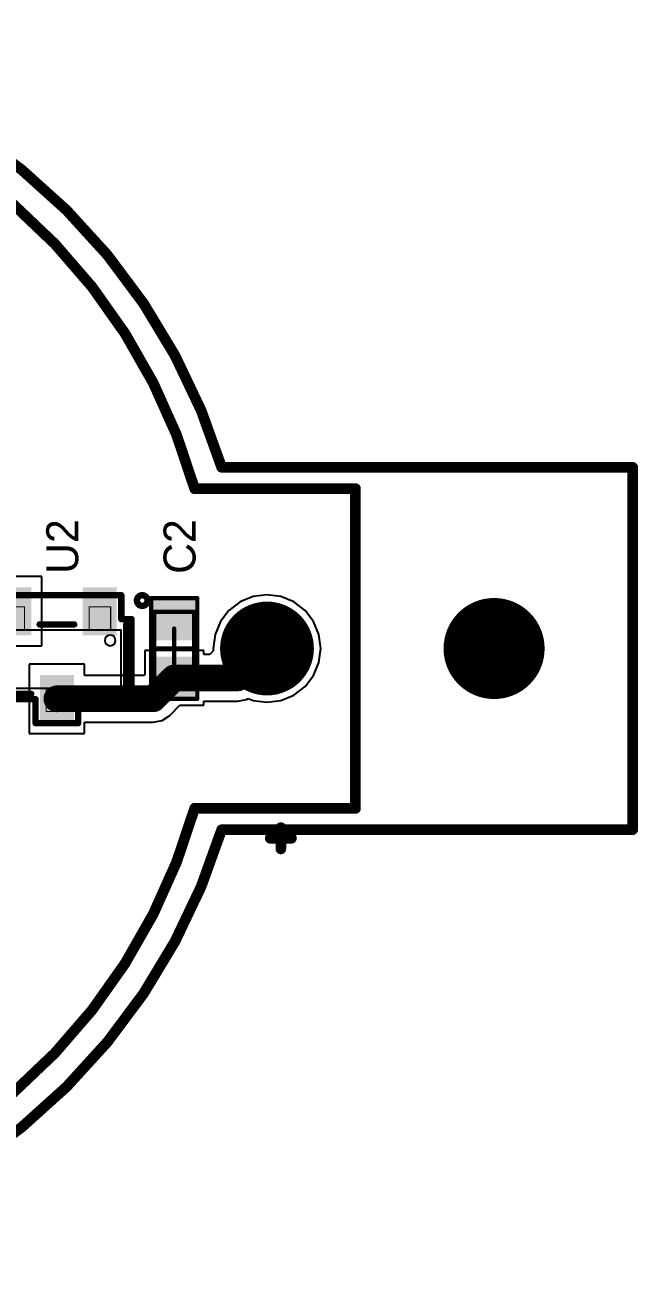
# Model space of a CAD drawing. Header units: millimetres. Extents: x 1.33 to 2.86, y 0.66 to 1.83.
# Drawn here: x 2.28 to 2.855, y 0.66 to 1.83 of the extents above; entities that cross this region are included whole.
import ezdxf

# ---------------------------------------------------------------- set-up
doc = ezdxf.new("R2010")
doc.units = ezdxf.units.MM
doc.header["$MEASUREMENT"] = 0
for name, color, linetype in [('BottomLayer', 5, 'Continuous'), ('BottomOverlay', 54, 'Continuous'), ('BottomSolder', 6, 'Continuous'), ('Mechanical13', 56, 'Continuous'), ('Mechanical15', 56, 'Continuous'), ('Mechanical9', 56, 'Continuous'), ('MultiLayer', 9, 'Continuous'), ('PadHoleLayer', 156, 'Continuous'), ('TopLayer', 1, 'Continuous'), ('TopOverlay', 2, 'Continuous'), ('TopPaste', 8, 'Continuous'), ('TopSolder', 216, 'Continuous')]:
    doc.layers.add(name, color=color, linetype=linetype)

# ---------------------------------------------------------------- blocks, each defined once
blk = doc.blocks.new('1025_B_2')
at = {"layer": 'BottomLayer', "const_width": 0.04}
blk.add_lwpolyline([(0.787, 0, 1), (0.827, 0, 1)], format="xyb", close=True, dxfattribs=at)
at = {"layer": 'BottomLayer'}
blk.add_solid([(-0.04, -0.04), (0.04, -0.04), (-0.04, 0.04), (0.04, 0.04)], dxfattribs=at)
at = {"layer": 'BottomOverlay', "const_width": 0.01}
blk.add_lwpolyline([(0.7392, -0.1498, -7.20545), (0.7392, 0.1498)], format="xyb", dxfattribs=at)
at = {"layer": 'BottomOverlay', "const_width": 0.005}
for points in [[(0.7367, 0.1498, 1), (0.7417, 0.1498, 1)], [(0.7375, 0.15, 1), (0.7425, 0.15, 1)], [(0.8875, 0.15, 1), (0.8925, 0.15, 1)], [(0.8875, 0.15, 1), (0.8925, 0.15, 1)], [(0.7367, -0.1498, 1), (0.7417, -0.1498, 1)], [(0.7375, -0.15, 1), (0.7425, -0.15, 1)], [(0.8875, -0.15, 1), (0.8925, -0.15, 1)], [(0.8875, -0.15, 1), (0.8925, -0.15, 1)], [(0.8175, -0.168, 1), (0.8225, -0.168, 1)], [(0.8075, -0.178, 1), (0.8125, -0.178, 1)], [(0.8275, -0.178, 1), (0.8325, -0.178, 1)], [(0.8175, -0.188, 1), (0.8225, -0.188, 1)]]:
    blk.add_lwpolyline(points, format="xyb", close=True, dxfattribs=at)
at = {"layer": 'BottomOverlay', "const_width": 0.01}
for points in [[(0.74, 0.15), (0.89, 0.15)], [(0.89, -0.15), (0.89, 0.15)], [(0.74, -0.15), (0.89, -0.15)], [(0.82, -0.188), (0.82, -0.168)], [(0.81, -0.178), (0.83, -0.178)]]:
    blk.add_lwpolyline(points, dxfattribs=at)
at = {"layer": 'BottomSolder', "const_width": 0.044}
blk.add_lwpolyline([(0.785, 0, 1), (0.829, 0, 1)], format="xyb", close=True, dxfattribs=at)
at = {"layer": 'BottomSolder'}
blk.add_solid([(-0.044, -0.044), (0.044, -0.044), (-0.044, 0.044), (0.044, 0.044)], dxfattribs=at)
at = {"layer": 'MultiLayer', "const_width": 0.04}
blk.add_lwpolyline([(0.787, 0, 1), (0.827, 0, 1)], format="xyb", close=True, dxfattribs=at)
at = {"layer": 'MultiLayer'}
blk.add_solid([(-0.04, -0.04), (0.04, -0.04), (-0.04, 0.04), (0.04, 0.04)], dxfattribs=at)
at = {"layer": 'PadHoleLayer', "const_width": 0.03}
for points in [[(-0.015, 0, 1), (0.015, 0, 1)], [(0.792, 0, 1), (0.822, 0, 1)]]:
    blk.add_lwpolyline(points, format="xyb", close=True, dxfattribs=at)
at = {"layer": 'TopLayer', "const_width": 0.04}
blk.add_lwpolyline([(0.787, 0, 1), (0.827, 0, 1)], format="xyb", close=True, dxfattribs=at)
at = {"layer": 'TopLayer'}
blk.add_solid([(-0.04, -0.04), (0.04, -0.04), (-0.04, 0.04), (0.04, 0.04)], dxfattribs=at)
at = {"layer": 'TopSolder', "const_width": 0.044}
blk.add_lwpolyline([(0.785, 0, 1), (0.829, 0, 1)], format="xyb", close=True, dxfattribs=at)
at = {"layer": 'TopSolder'}
blk.add_solid([(-0.044, -0.044), (0.044, -0.044), (-0.044, 0.044), (0.044, 0.044)], dxfattribs=at)
blk = doc.blocks.new('SOT_23_3')
at = {"layer": 'Mechanical13', "const_width": 0.001}
for points in [[(-0.01, 0.0492), (-0.01, 0.0276)], [(0.01, 0.0492), (-0.01, 0.0492)], [(0.01, 0.0492), (0.01, 0.0276)], [(-0.06, 0.0276), (-0.06, -0.0276)], [(0.06, 0.0276), (-0.06, 0.0276)], [(0.01, 0.0276), (-0.01, 0.0276)], [(0.06, 0.0276), (0.06, -0.0276)], [(0.06, -0.0276), (-0.06, -0.0276)], [(-0.0504, -0.0276), (-0.0504, -0.0492)], [(-0.0303, -0.0276), (-0.0504, -0.0276)], [(-0.0303, -0.0276), (-0.0303, -0.0492)], [(0.0303, -0.0276), (0.0303, -0.0492)], [(0.0504, -0.0276), (0.0303, -0.0276)], [(0.0504, -0.0276), (0.0504, -0.0492)], [(-0.0303, -0.0492), (-0.0504, -0.0492)], [(0.0504, -0.0492), (0.0303, -0.0492)]]:
    blk.add_lwpolyline(points, dxfattribs=at)
at = {"layer": 'Mechanical13', "const_width": 0.0005}
for points in [[(-0.0103, 0.0492, 1), (-0.0098, 0.0492, 1)], [(-0.0103, 0.0492, 1), (-0.0098, 0.0492, 1)], [(0.0098, 0.0492, 1), (0.0103, 0.0492, 1)], [(0.0098, 0.0492, 1), (0.0103, 0.0492, 1)], [(-0.0603, 0.0276, 1), (-0.0598, 0.0276, 1)], [(-0.0603, 0.0276, 1), (-0.0598, 0.0276, 1)], [(-0.0103, 0.0276, 1), (-0.0098, 0.0276, 1)], [(-0.0103, 0.0276, 1), (-0.0098, 0.0276, 1)], [(0.0098, 0.0276, 1), (0.0103, 0.0276, 1)], [(0.0098, 0.0276, 1), (0.0103, 0.0276, 1)], [(0.0598, 0.0276, 1), (0.0603, 0.0276, 1)], [(0.0598, 0.0276, 1), (0.0603, 0.0276, 1)], [(-0.0603, -0.0276, 1), (-0.0598, -0.0276, 1)], [(-0.0603, -0.0276, 1), (-0.0598, -0.0276, 1)], [(-0.0506, -0.0276, 1), (-0.0501, -0.0276, 1)], [(-0.0506, -0.0276, 1), (-0.0501, -0.0276, 1)], [(-0.0306, -0.0276, 1), (-0.0301, -0.0276, 1)], [(-0.0306, -0.0276, 1), (-0.0301, -0.0276, 1)], [(0.0301, -0.0276, 1), (0.0306, -0.0276, 1)], [(0.0301, -0.0276, 1), (0.0306, -0.0276, 1)], [(0.0501, -0.0276, 1), (0.0506, -0.0276, 1)], [(0.0501, -0.0276, 1), (0.0506, -0.0276, 1)], [(0.0598, -0.0276, 1), (0.0603, -0.0276, 1)], [(0.0598, -0.0276, 1), (0.0603, -0.0276, 1)], [(-0.0506, -0.0492, 1), (-0.0501, -0.0492, 1)], [(-0.0506, -0.0492, 1), (-0.0501, -0.0492, 1)], [(-0.0306, -0.0492, 1), (-0.0301, -0.0492, 1)], [(-0.0306, -0.0492, 1), (-0.0301, -0.0492, 1)], [(0.0301, -0.0492, 1), (0.0306, -0.0492, 1)], [(0.0301, -0.0492, 1), (0.0306, -0.0492, 1)], [(0.0501, -0.0492, 1), (0.0506, -0.0492, 1)], [(0.0501, -0.0492, 1), (0.0506, -0.0492, 1)]]:
    blk.add_lwpolyline(points, format="xyb", close=True, dxfattribs=at)
at = {"layer": 'Mechanical13'}
for points in [[(-0.045, -0.0176, 1), (-0.055, -0.0176, 1)], [(-0.055, -0.0176, 1), (-0.055, -0.0176, 1)], [(-0.045, -0.0176, 1), (-0.045, -0.0176, 1)]]:
    blk.add_lwpolyline(points, format="xyb", close=True, dxfattribs=at)
at = {"layer": 'Mechanical15'}
for p, q in [((-0.02, 0.0376), (-0.02, 0.06)), ((-0.02, 0.06), (0.02, 0.06)), ((0.02, 0.06), (0.02, 0.0376)), ((-0.07, -0.0376), (-0.07, 0.0376)), ((-0.07, 0.0376), (-0.02, 0.0376)), ((0.02, 0.0376), (0.07, 0.0376)), ((0.07, 0.0376), (0.07, -0.0376)), ((-0.06, -0.0276), (-0.06, 0.0276)), ((-0.06, 0.0276), (0.06, 0.0276)), ((0.06, 0.0276), (0.06, -0.0276)), ((0.06, -0.0276), (-0.06, -0.0276)), ((-0.0604, -0.0376), (-0.07, -0.0376)), ((-0.0604, -0.06), (-0.0604, -0.0376)), ((0.07, -0.0376), (0.0604, -0.0376)), ((0.0604, -0.0376), (0.0604, -0.06)), ((0.0604, -0.06), (-0.0604, -0.06))]:
    blk.add_line(p, q, dxfattribs=at)
at = {"layer": 'Mechanical15', "const_width": 0.006}
for points in [[(0.02, 0.06), (-0.02, 0.06)], [(-0.02, 0.06), (-0.02, 0.0376)], [(0.02, 0.06), (0.02, 0.0376)], [(-0.02, 0.0376), (-0.07, 0.0376)], [(-0.07, 0.0376), (-0.07, -0.0376)], [(0.07, 0.0376), (0.02, 0.0376)], [(0.07, 0.0376), (0.07, -0.0376)], [(-0.0604, -0.0376), (-0.07, -0.0376)], [(-0.0604, -0.0376), (-0.0604, -0.06)], [(0.0604, -0.0376), (0.0604, -0.06)], [(0.07, -0.0376), (0.0604, -0.0376)], [(0.06, -0.06), (-0.06, -0.06)]]:
    blk.add_lwpolyline(points, dxfattribs=at)
at = {"layer": 'Mechanical15', "const_width": 0.003}
for points in [[(-0.0215, 0.06, 1), (-0.0185, 0.06, 1)], [(-0.0215, 0.06, 1), (-0.0185, 0.06, 1)], [(0.0185, 0.06, 1), (0.0215, 0.06, 1)], [(0.0185, 0.06, 1), (0.0215, 0.06, 1)], [(-0.0715, 0.0376, 1), (-0.0685, 0.0376, 1)], [(-0.0715, 0.0376, 1), (-0.0685, 0.0376, 1)], [(-0.0215, 0.0376, 1), (-0.0185, 0.0376, 1)], [(-0.0215, 0.0376, 1), (-0.0185, 0.0376, 1)], [(0.0185, 0.0376, 1), (0.0215, 0.0376, 1)], [(0.0185, 0.0376, 1), (0.0215, 0.0376, 1)], [(0.0685, 0.0376, 1), (0.0715, 0.0376, 1)], [(0.0685, 0.0376, 1), (0.0715, 0.0376, 1)], [(-0.0715, -0.0376, 1), (-0.0685, -0.0376, 1)], [(-0.0715, -0.0376, 1), (-0.0685, -0.0376, 1)], [(-0.0619, -0.0376, 1), (-0.0589, -0.0376, 1)], [(-0.0619, -0.0376, 1), (-0.0589, -0.0376, 1)], [(0.0589, -0.0376, 1), (0.0619, -0.0376, 1)], [(0.0589, -0.0376, 1), (0.0619, -0.0376, 1)], [(0.0685, -0.0376, 1), (0.0715, -0.0376, 1)], [(0.0685, -0.0376, 1), (0.0715, -0.0376, 1)], [(-0.0619, -0.06, 1), (-0.0589, -0.06, 1)], [(-0.0615, -0.06, 1), (-0.0585, -0.06, 1)], [(0.0585, -0.06, 1), (0.0615, -0.06, 1)], [(0.0589, -0.06, 1), (0.0619, -0.06, 1)]]:
    blk.add_lwpolyline(points, format="xyb", close=True, dxfattribs=at)
at = {"layer": 'TopLayer'}
for points in [[(-0.016, 0.0147), (0.016, 0.0147), (-0.016, 0.0597), (0.016, 0.0597)], [(-0.056, -0.0675), (-0.024, -0.0675), (-0.056, -0.0225), (-0.024, -0.0225)], [(0.024, -0.0675), (0.056, -0.0675), (0.024, -0.0225), (0.056, -0.0225)]]:
    blk.add_solid(points, dxfattribs=at)
at = {"layer": 'TopOverlay', "const_width": 0.006}
for points in [[(-0.0241, 0.0326), (-0.065, 0.0326)], [(-0.065, 0.0326), (-0.065, -0.0326)], [(0.065, 0.0326), (0.0241, 0.0326)], [(0.065, 0.0326), (0.065, -0.0326)], [(0.0162, -0.0326), (-0.0162, -0.0326)]]:
    blk.add_lwpolyline(points, dxfattribs=at)
at = {"layer": 'TopOverlay'}
for points, const_width in [([(-0.0665, 0.0326, 1), (-0.0635, 0.0326, 1)], 0.003), ([(-0.0665, 0.0326, 1), (-0.0635, 0.0326, 1)], 0.003), ([(-0.0256, 0.0326, 1), (-0.0226, 0.0326, 1)], 0.003), ([(0.0226, 0.0326, 1), (0.0256, 0.0326, 1)], 0.003), ([(0.0635, 0.0326, 1), (0.0665, 0.0326, 1)], 0.003), ([(0.0635, 0.0326, 1), (0.0665, 0.0326, 1)], 0.003), ([(-0.0665, -0.0326, 1), (-0.0635, -0.0326, 1)], 0.003), ([(-0.0177, -0.0326, 1), (-0.0147, -0.0326, 1)], 0.003), ([(0.0147, -0.0326, 1), (0.0177, -0.0326, 1)], 0.003), ([(0.0635, -0.0326, 1), (0.0665, -0.0326, 1)], 0.003), ([(-0.075, -0.055, 1), (-0.085, -0.055, 1)], 0.006), ([(-0.0865, -0.055, 1), (-0.0835, -0.055, 1)], 0.003), ([(-0.0765, -0.055, 1), (-0.0735, -0.055, 1)], 0.003)]:
    blk.add_lwpolyline(points, format="xyb", close=True, dxfattribs=dict(at, const_width=const_width))
at = {"layer": 'TopPaste'}
for points in [[(-0.016, 0.0147), (0.016, 0.0147), (-0.016, 0.0597), (0.016, 0.0597)], [(-0.056, -0.0675), (-0.024, -0.0675), (-0.056, -0.0225), (-0.024, -0.0225)], [(0.024, -0.0675), (0.056, -0.0675), (0.024, -0.0225), (0.056, -0.0225)]]:
    blk.add_solid(points, dxfattribs=at)
at = {"layer": 'TopSolder'}
for points in [[(-0.016, 0.0147), (0.016, 0.0147), (-0.016, 0.0597), (0.016, 0.0597)], [(-0.056, -0.0675), (-0.024, -0.0675), (-0.056, -0.0225), (-0.024, -0.0225)], [(0.024, -0.0675), (0.056, -0.0675), (0.024, -0.0225), (0.056, -0.0225)]]:
    blk.add_solid(points, dxfattribs=at)
blk = doc.blocks.new('1608_0603__6')
at = {"layer": 'Mechanical13', "const_width": 0.00394}
for points in [[(0.0344, 0.0187), (-0.0344, 0.0187)], [(-0.0344, -0.0187), (-0.0344, 0.0187)], [(0.0344, -0.0187), (0.0344, 0.0187)], [(0.0344, -0.0187), (-0.0344, -0.0187)]]:
    blk.add_lwpolyline(points, dxfattribs=at)
at = {"layer": 'Mechanical13', "const_width": 0.00197}
for points in [[(-0.0354, 0.0187, 1), (-0.0335, 0.0187, 1)], [(-0.0354, 0.0187, 1), (-0.0335, 0.0187, 1)], [(0.0335, 0.0187, 1), (0.0354, 0.0187, 1)], [(0.0335, 0.0187, 1), (0.0354, 0.0187, 1)], [(-0.0354, -0.0187, 1), (-0.0335, -0.0187, 1)], [(-0.0354, -0.0187, 1), (-0.0335, -0.0187, 1)], [(0.0335, -0.0187, 1), (0.0354, -0.0187, 1)], [(0.0335, -0.0187, 1), (0.0354, -0.0187, 1)]]:
    blk.add_lwpolyline(points, format="xyb", close=True, dxfattribs=at)
at = {"layer": 'Mechanical15', "const_width": 0.00394}
for points in [[(0.0472, 0.0217), (-0.0472, 0.0217)], [(-0.0472, -0.0217), (-0.0472, 0.0217)], [(0.0472, -0.0217), (0.0472, 0.0217)], [(0, -0.0187), (0, 0.0187)], [(0.0187, 0), (-0.0187, 0)], [(0.0472, -0.0217), (-0.0472, -0.0217)]]:
    blk.add_lwpolyline(points, dxfattribs=at)
at = {"layer": 'Mechanical15', "const_width": 0.00197}
for points in [[(-0.0482, 0.0217, 1), (-0.0463, 0.0217, 1)], [(-0.0482, 0.0217, 1), (-0.0463, 0.0217, 1)], [(0.0463, 0.0217, 1), (0.0482, 0.0217, 1)], [(0.0463, 0.0217, 1), (0.0482, 0.0217, 1)], [(-0.001, 0.0187, 1), (0.001, 0.0187, 1)], [(-0.0197, 0, 1), (-0.0177, 0, 1)], [(0.0177, 0, 1), (0.0197, 0, 1)], [(-0.0482, -0.0217, 1), (-0.0463, -0.0217, 1)], [(-0.0482, -0.0217, 1), (-0.0463, -0.0217, 1)], [(-0.001, -0.0187, 1), (0.001, -0.0187, 1)], [(0.0463, -0.0217, 1), (0.0482, -0.0217, 1)], [(0.0463, -0.0217, 1), (0.0482, -0.0217, 1)]]:
    blk.add_lwpolyline(points, format="xyb", close=True, dxfattribs=at)
at = {"layer": 'TopLayer'}
for points in [[(-0.0118, -0.0177), (-0.0118, 0.0177), (-0.0433, -0.0177), (-0.0433, 0.0177)], [(0.0433, -0.0177), (0.0433, 0.0177), (0.0118, -0.0177), (0.0118, 0.0177)]]:
    blk.add_solid(points, dxfattribs=at)
at = {"layer": 'TopPaste'}
for points in [[(-0.0118, -0.0177), (-0.0118, 0.0177), (-0.0433, -0.0177), (-0.0433, 0.0177)], [(0.0433, -0.0177), (0.0433, 0.0177), (0.0118, -0.0177), (0.0118, 0.0177)]]:
    blk.add_solid(points, dxfattribs=at)
at = {"layer": 'TopSolder'}
for points in [[(-0.0078, -0.0217), (-0.0078, 0.0217), (-0.0473, -0.0217), (-0.0473, 0.0217)], [(0.0473, -0.0217), (0.0473, 0.0217), (0.0078, -0.0217), (0.0078, 0.0217)]]:
    blk.add_solid(points, dxfattribs=at)

msp = doc.modelspace()

# ---------------------------------------------------------------- linework, layer by layer
at = {"layer": 'BottomLayer', "const_width": 0.03}
msp.add_lwpolyline([(2.705, 1.245, 1), (2.735, 1.245, 1)], format="xyb", close=True, dxfattribs=at)
at = {"layer": 'BottomSolder', "const_width": 0.034}
msp.add_lwpolyline([(2.703, 1.245, 1), (2.737, 1.245, 1)], format="xyb", close=True, dxfattribs=at)
at = {"layer": 'Mechanical9', "const_width": 0.01}
msp.add_lwpolyline([(2.4645, 1.075, -6.673687), (2.4645, 1.415)], format="xyb", dxfattribs=at)
for points in [[(2.4645, 1.415), (2.85, 1.415)], [(2.85, 1.075), (2.85, 1.415)], [(2.4645, 1.075), (2.85, 1.075)]]:
    msp.add_lwpolyline(points, dxfattribs=at)
at = {"layer": 'Mechanical9'}
for points, const_width in [([(2.462, 1.415, 1), (2.467, 1.415, 1)], 0.005), ([(2.462, 1.415, 1), (2.467, 1.415, 1)], 0.005), ([(2.8475, 1.415, 1), (2.8525, 1.415, 1)], 0.005), ([(2.8475, 1.415, 1), (2.8525, 1.415, 1)], 0.005), ([(2.7624, 1.245, 1), (2.6776, 1.245, 1)], 0.01), ([(2.6751, 1.245, 1), (2.6801, 1.245, 1)], 0.005), ([(2.7599, 1.245, 1), (2.7649, 1.245, 1)], 0.005), ([(2.462, 1.075, 1), (2.467, 1.075, 1)], 0.005), ([(2.462, 1.075, 1), (2.467, 1.075, 1)], 0.005), ([(2.8475, 1.075, 1), (2.8525, 1.075, 1)], 0.005), ([(2.8475, 1.075, 1), (2.8525, 1.075, 1)], 0.005)]:
    msp.add_lwpolyline(points, format="xyb", close=True, dxfattribs=dict(at, const_width=const_width))
at = {"layer": 'MultiLayer', "const_width": 0.03}
msp.add_lwpolyline([(2.705, 1.245, 1), (2.735, 1.245, 1)], format="xyb", close=True, dxfattribs=at)
at = {"layer": 'PadHoleLayer', "const_width": 0.045}
msp.add_lwpolyline([(2.6975, 1.245, 1), (2.7425, 1.245, 1)], format="xyb", close=True, dxfattribs=at)
at = {"layer": 'TopLayer'}
for p, q in [((2.249, 1.6787), (2.2841, 1.6486)), ((2.2841, 1.6486), (2.3165, 1.6157)), ((2.3165, 1.6157), (2.346, 1.5802)), ((2.346, 1.5802), (2.3725, 1.5423)), ((2.3725, 1.5423), (2.3956, 1.5023)), ((2.3956, 1.5023), (2.4153, 1.4605)), ((2.4153, 1.4605), (2.4314, 1.4172)), ((2.4314, 1.4172), (2.4376, 1.395)), ((2.4376, 1.395), (2.59, 1.395)), ((2.59, 1.395), (2.59, 1.095)), ((2.296, 1.3125), (2.2649, 1.3125)), ((2.296, 1.2475), (2.296, 1.3125)), ((2.4818, 1.2887), (2.4713, 1.2807)), ((2.4939, 1.2937), (2.4818, 1.2887)), ((2.507, 1.2954), (2.4939, 1.2937)), ((2.5201, 1.2937), (2.507, 1.2954)), ((2.5322, 1.2887), (2.5201, 1.2937)), ((2.5427, 1.2807), (2.5322, 1.2887)), ((2.4713, 1.2807), (2.4633, 1.2702)), ((2.5507, 1.2702), (2.5427, 1.2807)), ((2.4633, 1.2702), (2.4583, 1.2581)), ((2.5557, 1.2581), (2.5507, 1.2702)), ((2.4583, 1.2581), (2.4566, 1.245)), ((2.5574, 1.245), (2.5557, 1.2581)), ((2.2649, 1.2475), (2.296, 1.2475)), ((2.4477, 1.2432), (2.3923, 1.2432)), ((2.3923, 1.2432), (2.3923, 1.2207)), ((2.4477, 1.2394), (2.4477, 1.2432)), ((2.4568, 1.2431), (2.4535, 1.2394)), ((2.4566, 1.245), (2.4568, 1.2431)), ((2.5557, 1.2319), (2.5574, 1.245)), ((2.336, 1.2303), (2.284, 1.2303)), ((2.284, 1.2303), (2.284, 1.1653)), ((2.336, 1.2197), (2.336, 1.2303)), ((2.4535, 1.2394), (2.4477, 1.2394)), ((2.5507, 1.2198), (2.5557, 1.2319)), ((2.3913, 1.2197), (2.336, 1.2197)), ((2.3923, 1.2207), (2.3913, 1.2197)), ((2.5427, 1.2093), (2.5507, 1.2198)), ((2.5322, 1.2013), (2.5427, 1.2093)), ((2.4477, 1.1917), (2.4477, 1.1955)), ((2.4477, 1.1955), (2.4794, 1.1955)), ((2.4794, 1.1955), (2.4878, 1.1972)), ((2.4878, 1.1972), (2.4893, 1.1982)), ((2.4893, 1.1982), (2.4939, 1.1963)), ((2.4939, 1.1963), (2.507, 1.1946)), ((2.507, 1.1946), (2.5201, 1.1963)), ((2.5201, 1.1963), (2.5322, 1.2013)), ((2.4087, 1.1775), (2.4159, 1.1823)), ((2.4159, 1.1823), (2.4253, 1.1917)), ((2.4253, 1.1917), (2.4477, 1.1917)), ((2.336, 1.1653), (2.336, 1.1759)), ((2.336, 1.1759), (2.4004, 1.1759)), ((2.4004, 1.1759), (2.4087, 1.1775)), ((2.284, 1.1653), (2.336, 1.1653)), ((2.4361, 1.095), (2.4297, 1.0728)), ((2.59, 1.095), (2.4361, 1.095)), ((2.4361, 1.095), (2.4361, 1.095)), ((2.4297, 1.0728), (2.4131, 1.0297)), ((2.4131, 1.0297), (2.393, 0.9881)), ((2.393, 0.9881), (2.3695, 0.9484)), ((2.3695, 0.9484), (2.3427, 0.9108)), ((2.3427, 0.9108), (2.3128, 0.8755)), ((2.3128, 0.8755), (2.28, 0.8429)), ((2.28, 0.8429), (2.2447, 0.8132))]:
    msp.add_line(p, q, dxfattribs=at)
for points, const_width in [([(2.705, 1.245, 1), (2.735, 1.245, 1)], 0.03), ([(2.5008, 1.245, 1), (2.5133, 1.245, 1)], 0.0125), ([(2.4138, 1.2174, 1), (2.4263, 1.2174, 1)], 0.0125), ([(2.4138, 1.2174, 1), (2.4263, 1.2174, 1)], 0.0125), ([(2.4732, 1.2174, 1), (2.4857, 1.2174, 1)], 0.0125), ([(2.4732, 1.2174, 1), (2.4857, 1.2174, 1)], 0.0125), ([(2.3037, 1.1978, 1), (2.3163, 1.1978, 1)], 0.0125), ([(2.3941, 1.1978, 1), (2.4066, 1.1978, 1)], 0.0125), ([(2.3941, 1.1978, 1), (2.4066, 1.1978, 1)], 0.0125)]:
    msp.add_lwpolyline(points, format="xyb", close=True, dxfattribs=dict(at, const_width=const_width))
at = {"layer": 'TopLayer', "const_width": 0.025}
for points in [[(2.4794, 1.2174), (2.507, 1.245)], [(2.4004, 1.1978), (2.42, 1.2174)], [(2.42, 1.2174), (2.4794, 1.2174)], [(2.31, 1.1978), (2.4004, 1.1978)]]:
    msp.add_lwpolyline(points, dxfattribs=at)
at = {"layer": 'TopSolder', "const_width": 0.034}
msp.add_lwpolyline([(2.703, 1.245, 1), (2.737, 1.245, 1)], format="xyb", close=True, dxfattribs=at)

# ---------------------------------------------------------------- block references
for name, p, rotation in [('1025_B_2', (1.7, 1.245), 360), ('SOT_23_3', (2.31, 1.235), 180), ('1608_0603__6', (2.42, 1.245), 270)]:
    msp.add_blockref(name, p, dxfattribs=dict(rotation=rotation))

# ---------------------------------------------------------------- texts
at = {"layer": 'TopOverlay'}
for s, p in [('U2', (2.33, 1.315)), ('C2', (2.44, 1.315))]:
    msp.add_text(s, height=0.03, rotation=90, dxfattribs=at).set_placement(p)

doc.saveas('drawing.dxf')
